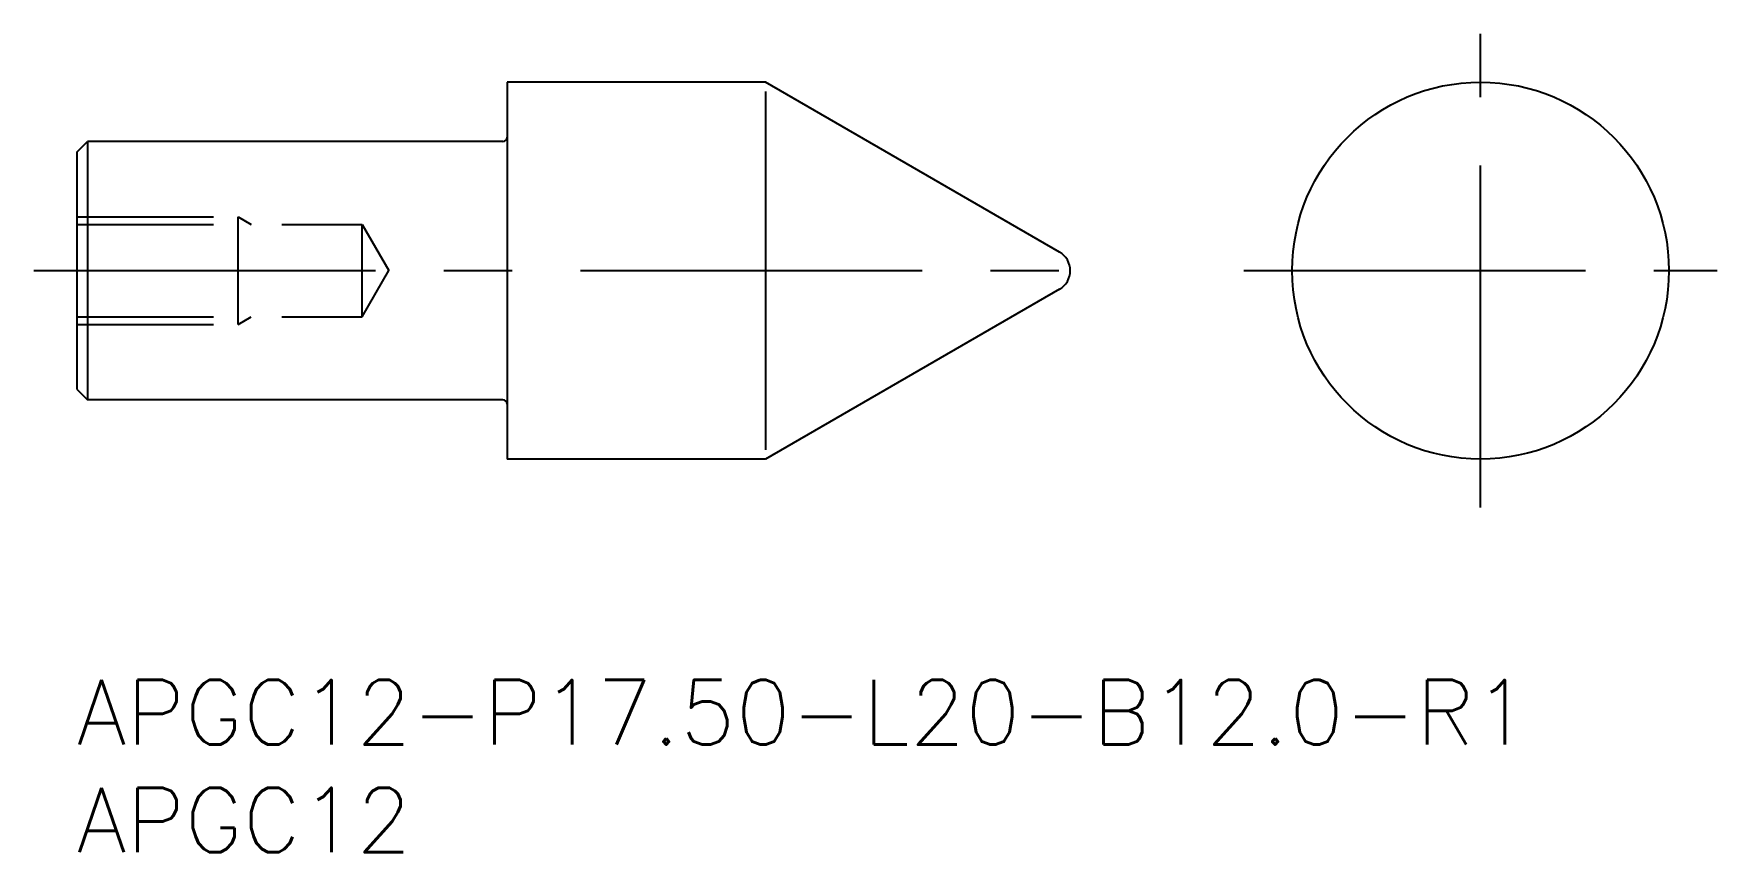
# Model space of a CAD drawing. Extents: x -2 to 76.2, y -8 to 30.
import ezdxf

# ---------------------------------------------------------------- set-up
doc = ezdxf.new("R2010")
doc.units = 0
doc.header["$LTSCALE"] = 0.5
doc.linetypes.add('CENTER', pattern=[50.8, 31.75, -6.35, 6.35, -6.35])
doc.linetypes.add('DASHED', pattern=[19.05, 12.7, -6.35])
for name, color, linetype in [('MSM_CENTER', 1, 'CENTER'), ('MSM_CONTINUOUS', 7, 'CONTINUOUS'), ('MSM_DASHED', 4, 'DASHED'), ('MSM_NARROW', 5, 'CONTINUOUS'), ('MSM_PART_NUMBER', 7, 'CONTINUOUS')]:
    doc.layers.add(name, color=color, linetype=linetype)
doc.styles.get("Standard").update_dxf_attribs({"font": 'txt.shx', "height": 1.5, "bigfont": 'bigfont.shx'})

# ---------------------------------------------------------------- blocks, each defined once
blk = doc.blocks.new('*U15')
at = {"layer": 'MSM_PART_NUMBER'}
blk.add_text('APGC12-P17.50-L20-B12.0-R1', height=3, dxfattribs=at).set_placement((0, -3))
blk = doc.blocks.new('*U16')
at = {"layer": 'MSM_PART_NUMBER'}
blk.add_text('APGC12', height=3, dxfattribs=at).set_placement((0, -8))

msp = doc.modelspace()

# ---------------------------------------------------------------- linework, layer by layer
at = {"layer": 'MSM_CENTER'}
for p, q in [((65.217, 8), (65.217, 30)), ((-2, 19), (48.155, 19)), ((54.217, 19), (76.217, 19))]:
    msp.add_line(p, q, dxfattribs=at)
at = {"layer": 'MSM_CONTINUOUS'}
for p, q in [((20, 27.75), (20, 10.25)), ((32, 27.75), (20, 27.75)), ((45.655, 19.866), (32, 27.75)), ((0, 24.5), (0.5, 25)), ((0, 24.5), (0, 13.5)), ((19.8, 25), (0.5, 25)), ((0.5, 25), (0.5, 13)), ((45.655, 18.134), (32, 10.25)), ((0, 13.5), (0.5, 13)), ((19.8, 13), (0.5, 13)), ((32, 10.25), (20, 10.25))]:
    msp.add_line(p, q, dxfattribs=at)
msp.add_circle((65.217, 19), 8.75, dxfattribs=at)
for centre, radius, start, end in [((19.8, 25.2), 0.2, 270, 0), ((45.155, 19), 1, 300, 60), ((19.8, 12.8), 0.2, 0, 90)]:
    msp.add_arc(centre, radius, start, end, dxfattribs=at)
at = {"layer": 'MSM_DASHED'}
for p, q in [((0, 21.5), (7.5, 21.5)), ((0, 21.15), (13.259, 21.15)), ((7.5, 16.5), (7.5, 21.5)), ((7.5, 21.5), (8.106, 21.15)), ((13.259, 16.85), (13.259, 21.15)), ((13.259, 21.15), (14.5, 19)), ((13.259, 16.85), (14.5, 19)), ((0, 16.85), (13.259, 16.85)), ((0, 16.5), (7.5, 16.5)), ((7.5, 16.5), (8.106, 16.85))]:
    msp.add_line(p, q, dxfattribs=at)
at = {"layer": 'MSM_NARROW'}
msp.add_line((32, 27.312), (32, 10.688), dxfattribs=at)

# ---------------------------------------------------------------- block references
at = {"layer": 'MSM_CONTINUOUS'}
for name in ['*U15', '*U16']:
    msp.add_blockref(name, (0, 0), dxfattribs=at)

doc.saveas('drawing.dxf')
